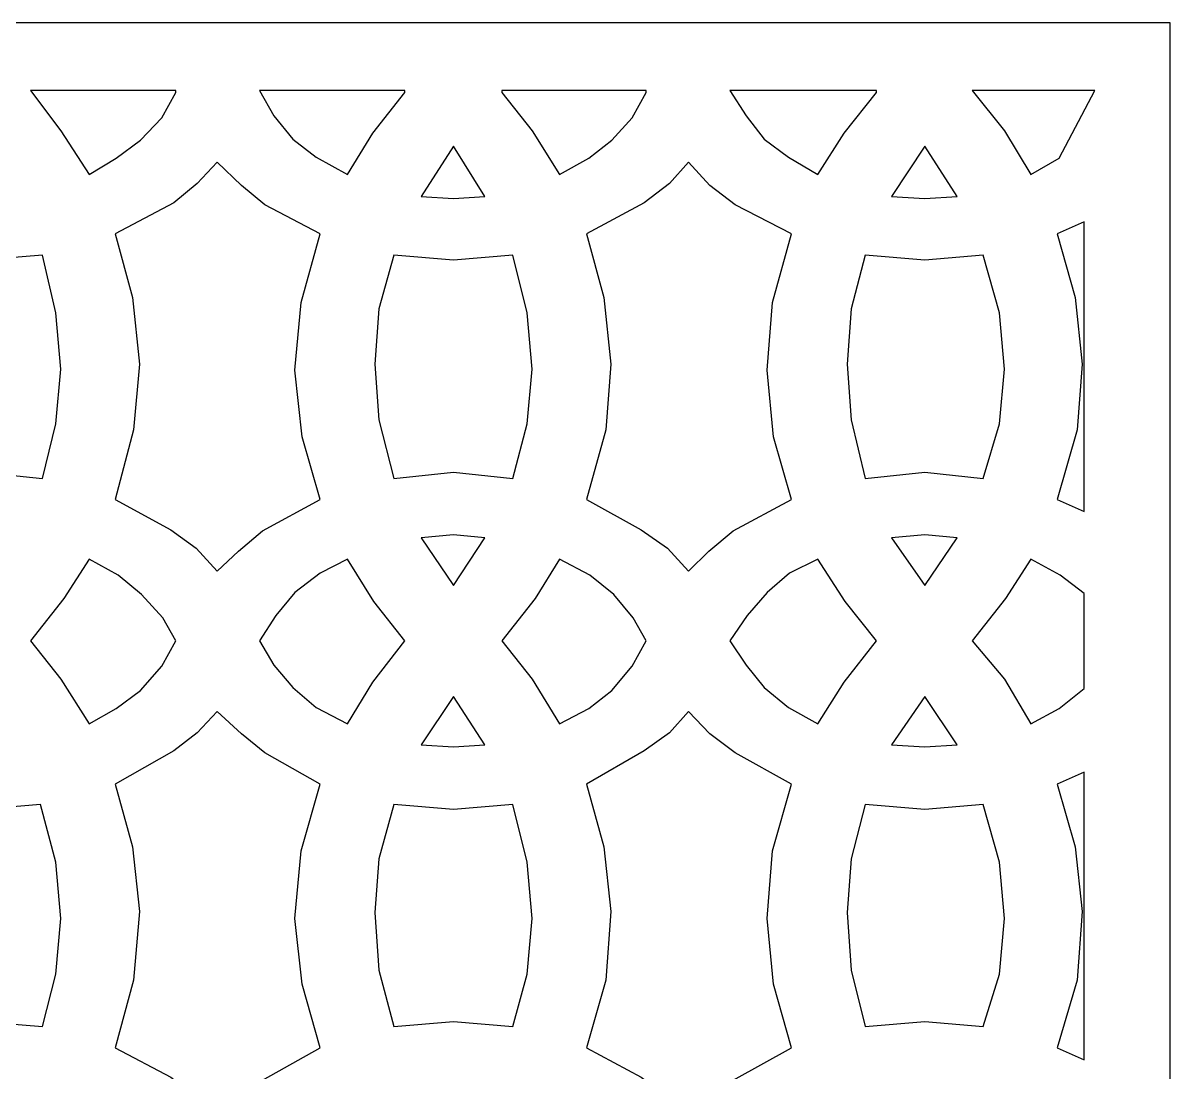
# Model space of a CAD drawing. Header units: centimetres. Extents: x -7.7 to 6.7, y -15 to 14.1.
# Drawn here: x -0.38 to 6.71, y 7.61 to 14.09 of the extents above; entities that cross this region are included whole.
import ezdxf

# ---------------------------------------------------------------- set-up
doc = ezdxf.new("R2010")
doc.units = ezdxf.units.CM
doc.header["$MEASUREMENT"] = 0
doc.layers.add('layer 1', color=7, linetype='Continuous')

msp = doc.modelspace()

# ---------------------------------------------------------------- linework, layer by layer
at = {"layer": 'layer 1', "color": 177}
for points, knots in [([(-7.71189, 14.09171), (-7.71189, 14.09171), (6.70831, 14.09171), (6.70831, 14.09171), (6.70831, 14.09171), (6.70831, 14.09171), (6.70831, -0.32225), (6.70831, -0.32225), (6.70831, -0.32225), (6.70831, -0.32225), (-7.71189, -0.32225), (-7.71189, -0.32225), (-7.71189, -0.32225), (-7.71189, -0.32225), (-7.71189, 14.09171), (-7.71189, 14.09171)], [0, 0, 0, 0, 0.2, 0.2, 0.2, 0.2, 0.4, 0.4, 0.4, 0.4, 0.6, 0.6, 0.6, 0.6, 1, 1, 1, 1]), ([(0.5621, 13.67364), (0.5621, 13.67364), (0.5621, 13.66116), (0.5621, 13.66116), (0.5621, 13.66116), (0.5621, 13.66116), (0.47474, 13.50517), (0.47474, 13.50517), (0.47474, 13.50517), (0.47474, 13.50517), (0.3437, 13.36789), (0.3437, 13.36789), (0.3437, 13.36789), (0.3437, 13.36789), (0.19395, 13.25558), (0.19395, 13.25558), (0.19395, 13.25558), (0.19395, 13.25558), (0.02547, 13.15574), (0.02547, 13.15574), (0.02547, 13.15574), (0.02547, 13.15574), (-0.14924, 13.42405), (-0.14924, 13.42405), (-0.14924, 13.42405), (-0.14924, 13.42405), (-0.33644, 13.67364), (-0.33644, 13.67364), (-0.33644, 13.67364), (-0.33644, 13.67364), (-0.33644, 13.67364), (-0.33644, 13.67364), (-0.33644, 13.67364), (-0.33644, 13.67364), (0.5621, 13.67364), (0.5621, 13.67364)], [0, 0, 0, 0, 0.1, 0.1, 0.1, 0.1, 0.2, 0.2, 0.2, 0.2, 0.3, 0.3, 0.3, 0.3, 0.4, 0.4, 0.4, 0.4, 0.5, 0.5, 0.5, 0.5, 0.6, 0.6, 0.6, 0.6, 0.7, 0.7, 0.7, 0.7, 0.8, 0.8, 0.8, 0.8, 1, 1, 1, 1]), ([(1.97853, 13.67364), (1.97853, 13.67364), (1.97853, 13.66116), (1.97853, 13.66116), (1.97853, 13.66116), (1.97853, 13.66116), (1.77886, 13.41157), (1.77886, 13.41157), (1.77886, 13.41157), (1.77886, 13.41157), (1.62286, 13.15574), (1.62286, 13.15574), (1.62286, 13.15574), (1.62286, 13.15574), (1.42943, 13.26182), (1.42943, 13.26182), (1.42943, 13.26182), (1.42943, 13.26182), (1.28592, 13.37413), (1.28592, 13.37413), (1.28592, 13.37413), (1.28592, 13.37413), (1.16736, 13.51765), (1.16736, 13.51765), (1.16736, 13.51765), (1.16736, 13.51765), (1.08, 13.67364), (1.08, 13.67364), (1.08, 13.67364), (1.08, 13.67364), (1.08, 13.67364), (1.08, 13.67364), (1.08, 13.67364), (1.08, 13.67364), (1.97853, 13.67364), (1.97853, 13.67364)], [0, 0, 0, 0, 0.1, 0.1, 0.1, 0.1, 0.2, 0.2, 0.2, 0.2, 0.3, 0.3, 0.3, 0.3, 0.4, 0.4, 0.4, 0.4, 0.5, 0.5, 0.5, 0.5, 0.6, 0.6, 0.6, 0.6, 0.7, 0.7, 0.7, 0.7, 0.8, 0.8, 0.8, 0.8, 1, 1, 1, 1]), ([(3.46985, 13.67364), (3.46985, 13.67364), (3.46985, 13.66116), (3.46985, 13.66116), (3.46985, 13.66116), (3.46985, 13.66116), (3.38249, 13.50517), (3.38249, 13.50517), (3.38249, 13.50517), (3.38249, 13.50517), (3.25769, 13.36789), (3.25769, 13.36789), (3.25769, 13.36789), (3.25769, 13.36789), (3.11418, 13.25558), (3.11418, 13.25558), (3.11418, 13.25558), (3.11418, 13.25558), (2.93322, 13.15574), (2.93322, 13.15574), (2.93322, 13.15574), (2.93322, 13.15574), (2.76475, 13.42405), (2.76475, 13.42405), (2.76475, 13.42405), (2.76475, 13.42405), (2.57756, 13.66116), (2.57756, 13.66116), (2.57756, 13.66116), (2.57756, 13.66116), (2.57756, 13.67364), (2.57756, 13.67364), (2.57756, 13.67364), (2.57756, 13.67364), (3.46985, 13.67364), (3.46985, 13.67364)], [0, 0, 0, 0, 0.1, 0.1, 0.1, 0.1, 0.2, 0.2, 0.2, 0.2, 0.3, 0.3, 0.3, 0.3, 0.4, 0.4, 0.4, 0.4, 0.5, 0.5, 0.5, 0.5, 0.6, 0.6, 0.6, 0.6, 0.7, 0.7, 0.7, 0.7, 0.8, 0.8, 0.8, 0.8, 1, 1, 1, 1]), ([(4.89252, 13.67364), (4.89252, 13.67364), (4.89252, 13.66116), (4.89252, 13.66116), (4.89252, 13.66116), (4.89252, 13.66116), (4.69285, 13.41157), (4.69285, 13.41157), (4.69285, 13.41157), (4.69285, 13.41157), (4.53062, 13.15574), (4.53062, 13.15574), (4.53062, 13.15574), (4.53062, 13.15574), (4.34966, 13.26182), (4.34966, 13.26182), (4.34966, 13.26182), (4.34966, 13.26182), (4.19991, 13.37413), (4.19991, 13.37413), (4.19991, 13.37413), (4.19991, 13.37413), (4.08759, 13.51765), (4.08759, 13.51765), (4.08759, 13.51765), (4.08759, 13.51765), (3.98775, 13.67364), (3.98775, 13.67364), (3.98775, 13.67364), (3.98775, 13.67364), (3.98775, 13.67364), (3.98775, 13.67364), (3.98775, 13.67364), (3.98775, 13.67364), (4.89252, 13.67364), (4.89252, 13.67364)], [0, 0, 0, 0, 0.1, 0.1, 0.1, 0.1, 0.2, 0.2, 0.2, 0.2, 0.3, 0.3, 0.3, 0.3, 0.4, 0.4, 0.4, 0.4, 0.5, 0.5, 0.5, 0.5, 0.6, 0.6, 0.6, 0.6, 0.7, 0.7, 0.7, 0.7, 0.8, 0.8, 0.8, 0.8, 1, 1, 1, 1]), ([(6.24426, 13.67362), (6.24426, 13.67362), (6.02193, 13.25558), (6.02193, 13.25558), (6.02193, 13.25558), (6.02193, 13.25558), (5.84722, 13.15574), (5.84722, 13.15574), (5.84722, 13.15574), (5.84722, 13.15574), (5.68498, 13.42405), (5.68498, 13.42405), (5.68498, 13.42405), (5.68498, 13.42405), (5.48531, 13.67364), (5.48531, 13.67364), (5.48531, 13.67364), (5.48531, 13.67364), (5.48531, 13.67364), (5.48531, 13.67364), (5.48531, 13.67364), (5.48531, 13.67364), (6.24426, 13.67362), (6.24426, 13.67362)], [0, 0, 0, 0, 0.1428571, 0.1428571, 0.1428571, 0.1428571, 0.2857143, 0.2857143, 0.2857143, 0.2857143, 0.4285714, 0.4285714, 0.4285714, 0.4285714, 0.5714286, 0.5714286, 0.5714286, 0.5714286, 0.7142857, 0.7142857, 0.7142857, 0.7142857, 1, 1, 1, 1]), ([(2.27804, 13.33045), (2.27804, 13.33045), (2.47148, 13.01846), (2.47148, 13.01846), (2.47148, 13.01846), (2.47148, 13.01846), (2.27804, 13.00598), (2.27804, 13.00598), (2.27804, 13.00598), (2.27804, 13.00598), (2.07837, 13.01846), (2.07837, 13.01846), (2.07837, 13.01846), (2.07837, 13.01846), (2.27804, 13.33045), (2.27804, 13.33045)], [0, 0, 0, 0, 0.2, 0.2, 0.2, 0.2, 0.4, 0.4, 0.4, 0.4, 0.6, 0.6, 0.6, 0.6, 1, 1, 1, 1]), ([(5.19204, 13.33045), (5.19204, 13.33045), (5.39171, 13.01846), (5.39171, 13.01846), (5.39171, 13.01846), (5.39171, 13.01846), (5.19204, 13.00598), (5.19204, 13.00598), (5.19204, 13.00598), (5.19204, 13.00598), (4.98612, 13.01846), (4.98612, 13.01846), (4.98612, 13.01846), (4.98612, 13.01846), (5.19204, 13.33045), (5.19204, 13.33045)], [0, 0, 0, 0, 0.2, 0.2, 0.2, 0.2, 0.4, 0.4, 0.4, 0.4, 0.6, 0.6, 0.6, 0.6, 1, 1, 1, 1]), ([(0.81793, 10.70349), (0.81793, 10.70349), (0.68689, 10.84701), (0.68689, 10.84701), (0.68689, 10.84701), (0.68689, 10.84701), (0.5309, 10.95935), (0.5309, 10.95935), (0.5309, 10.95935), (0.5309, 10.95935), (0.18771, 11.14652), (0.18771, 11.14652), (0.18771, 11.14652), (0.18771, 11.14652), (0.30003, 11.57707), (0.30003, 11.57707), (0.30003, 11.57707), (0.30003, 11.57707), (0.33746, 11.98265), (0.33746, 11.98265), (0.33746, 11.98265), (0.33746, 11.98265), (0.29379, 12.39448), (0.29379, 12.39448), (0.29379, 12.39448), (0.29379, 12.39448), (0.18771, 12.78759), (0.18771, 12.78759), (0.18771, 12.78759), (0.18771, 12.78759), (0.54962, 12.98102), (0.54962, 12.98102), (0.54962, 12.98102), (0.54962, 12.98102), (0.69313, 13.09958), (0.69313, 13.09958), (0.69313, 13.09958), (0.69313, 13.09958), (0.81793, 13.23062), (0.81793, 13.23062), (0.81793, 13.23062), (0.81793, 13.23062), (0.96768, 13.0871), (0.96768, 13.0871), (0.96768, 13.0871), (0.96768, 13.0871), (1.1112, 12.96854), (1.1112, 12.96854), (1.1112, 12.96854), (1.1112, 12.96854), (1.45439, 12.78759), (1.45439, 12.78759), (1.45439, 12.78759), (1.45439, 12.78759), (1.33583, 12.36328), (1.33583, 12.36328), (1.33583, 12.36328), (1.33583, 12.36328), (1.29839, 11.94522), (1.29839, 11.94522), (1.29839, 11.94522), (1.29839, 11.94522), (1.34207, 11.53339), (1.34207, 11.53339), (1.34207, 11.53339), (1.34207, 11.53339), (1.45439, 11.14652), (1.45439, 11.14652), (1.45439, 11.14652), (1.45439, 11.14652), (1.09872, 10.95309), (1.09872, 10.95309), (1.09872, 10.95309), (1.09872, 10.95309), (0.94897, 10.82829), (0.94897, 10.82829), (0.94897, 10.82829), (0.94897, 10.82829), (0.81793, 10.70349), (0.81793, 10.70349)], [0, 0, 0, 0, 0.047619, 0.047619, 0.047619, 0.047619, 0.0952381, 0.0952381, 0.0952381, 0.0952381, 0.1428571, 0.1428571, 0.1428571, 0.1428571, 0.1904762, 0.1904762, 0.1904762, 0.1904762, 0.2380952, 0.2380952, 0.2380952, 0.2380952, 0.2857143, 0.2857143, 0.2857143, 0.2857143, 0.3333333, 0.3333333, 0.3333333, 0.3333333, 0.3809524, 0.3809524, 0.3809524, 0.3809524, 0.4285714, 0.4285714, 0.4285714, 0.4285714, 0.4761905, 0.4761905, 0.4761905, 0.4761905, 0.5238095, 0.5238095, 0.5238095, 0.5238095, 0.5714286, 0.5714286, 0.5714286, 0.5714286, 0.6190476, 0.6190476, 0.6190476, 0.6190476, 0.6666667, 0.6666667, 0.6666667, 0.6666667, 0.7142857, 0.7142857, 0.7142857, 0.7142857, 0.7619048, 0.7619048, 0.7619048, 0.7619048, 0.8095238, 0.8095238, 0.8095238, 0.8095238, 0.8571429, 0.8571429, 0.8571429, 0.8571429, 0.9047619, 0.9047619, 0.9047619, 0.9047619, 1, 1, 1, 1]), ([(3.73192, 10.70349), (3.73192, 10.70349), (3.60088, 10.84701), (3.60088, 10.84701), (3.60088, 10.84701), (3.60088, 10.84701), (3.43865, 10.95935), (3.43865, 10.95935), (3.43865, 10.95935), (3.43865, 10.95935), (3.1017, 11.14652), (3.1017, 11.14652), (3.1017, 11.14652), (3.1017, 11.14652), (3.22026, 11.57707), (3.22026, 11.57707), (3.22026, 11.57707), (3.22026, 11.57707), (3.25146, 11.98265), (3.25146, 11.98265), (3.25146, 11.98265), (3.25146, 11.98265), (3.20778, 12.39448), (3.20778, 12.39448), (3.20778, 12.39448), (3.20778, 12.39448), (3.1017, 12.78759), (3.1017, 12.78759), (3.1017, 12.78759), (3.1017, 12.78759), (3.45737, 12.98102), (3.45737, 12.98102), (3.45737, 12.98102), (3.45737, 12.98102), (3.61336, 13.09958), (3.61336, 13.09958), (3.61336, 13.09958), (3.61336, 13.09958), (3.73192, 13.23062), (3.73192, 13.23062), (3.73192, 13.23062), (3.73192, 13.23062), (3.86296, 13.0871), (3.86296, 13.0871), (3.86296, 13.0871), (3.86296, 13.0871), (4.01895, 12.96854), (4.01895, 12.96854), (4.01895, 12.96854), (4.01895, 12.96854), (4.36838, 12.78759), (4.36838, 12.78759), (4.36838, 12.78759), (4.36838, 12.78759), (4.24982, 12.36328), (4.24982, 12.36328), (4.24982, 12.36328), (4.24982, 12.36328), (4.21863, 11.94522), (4.21863, 11.94522), (4.21863, 11.94522), (4.21863, 11.94522), (4.25606, 11.53339), (4.25606, 11.53339), (4.25606, 11.53339), (4.25606, 11.53339), (4.36838, 11.14652), (4.36838, 11.14652), (4.36838, 11.14652), (4.36838, 11.14652), (4.00647, 10.95309), (4.00647, 10.95309), (4.00647, 10.95309), (4.00647, 10.95309), (3.85672, 10.82829), (3.85672, 10.82829), (3.85672, 10.82829), (3.85672, 10.82829), (3.73192, 10.70349), (3.73192, 10.70349)], [0, 0, 0, 0, 0.047619, 0.047619, 0.047619, 0.047619, 0.0952381, 0.0952381, 0.0952381, 0.0952381, 0.1428571, 0.1428571, 0.1428571, 0.1428571, 0.1904762, 0.1904762, 0.1904762, 0.1904762, 0.2380952, 0.2380952, 0.2380952, 0.2380952, 0.2857143, 0.2857143, 0.2857143, 0.2857143, 0.3333333, 0.3333333, 0.3333333, 0.3333333, 0.3809524, 0.3809524, 0.3809524, 0.3809524, 0.4285714, 0.4285714, 0.4285714, 0.4285714, 0.4761905, 0.4761905, 0.4761905, 0.4761905, 0.5238095, 0.5238095, 0.5238095, 0.5238095, 0.5714286, 0.5714286, 0.5714286, 0.5714286, 0.6190476, 0.6190476, 0.6190476, 0.6190476, 0.6666667, 0.6666667, 0.6666667, 0.6666667, 0.7142857, 0.7142857, 0.7142857, 0.7142857, 0.7619048, 0.7619048, 0.7619048, 0.7619048, 0.8095238, 0.8095238, 0.8095238, 0.8095238, 0.8571429, 0.8571429, 0.8571429, 0.8571429, 0.9047619, 0.9047619, 0.9047619, 0.9047619, 1, 1, 1, 1]), ([(6.17793, 11.07164), (6.17793, 11.07164), (6.00945, 11.14652), (6.00945, 11.14652), (6.00945, 11.14652), (6.00945, 11.14652), (6.13425, 11.57707), (6.13425, 11.57707), (6.13425, 11.57707), (6.13425, 11.57707), (6.16545, 11.98265), (6.16545, 11.98265), (6.16545, 11.98265), (6.16545, 11.98265), (6.12177, 12.39448), (6.12177, 12.39448), (6.12177, 12.39448), (6.12177, 12.39448), (6.00945, 12.78759), (6.00945, 12.78759), (6.00945, 12.78759), (6.00945, 12.78759), (6.17793, 12.86247), (6.17793, 12.86247), (6.17793, 12.86247), (6.17793, 12.86247), (6.17793, 11.07164), (6.17793, 11.07164)], [0, 0, 0, 0, 0.125, 0.125, 0.125, 0.125, 0.25, 0.25, 0.25, 0.25, 0.375, 0.375, 0.375, 0.375, 0.5, 0.5, 0.5, 0.5, 0.625, 0.625, 0.625, 0.625, 0.75, 0.75, 0.75, 0.75, 1, 1, 1, 1]), ([(-0.64219, 11.31499), (-0.64219, 11.31499), (-0.99786, 11.27756), (-0.99786, 11.27756), (-0.99786, 11.27756), (-0.99786, 11.27756), (-1.09145, 11.63946), (-1.09145, 11.63946), (-1.09145, 11.63946), (-1.09145, 11.63946), (-1.11641, 11.98265), (-1.11641, 11.98265), (-1.11641, 11.98265), (-1.11641, 11.98265), (-1.09145, 12.32584), (-1.09145, 12.32584), (-1.09145, 12.32584), (-1.09145, 12.32584), (-0.99786, 12.65655), (-0.99786, 12.65655), (-0.99786, 12.65655), (-0.99786, 12.65655), (-0.64219, 12.62535), (-0.64219, 12.62535), (-0.64219, 12.62535), (-0.64219, 12.62535), (-0.26156, 12.65655), (-0.26156, 12.65655), (-0.26156, 12.65655), (-0.26156, 12.65655), (-0.18044, 12.30088), (-0.18044, 12.30088), (-0.18044, 12.30088), (-0.18044, 12.30088), (-0.14924, 11.95146), (-0.14924, 11.95146), (-0.14924, 11.95146), (-0.14924, 11.95146), (-0.18044, 11.61451), (-0.18044, 11.61451), (-0.18044, 11.61451), (-0.18044, 11.61451), (-0.26156, 11.27756), (-0.26156, 11.27756), (-0.26156, 11.27756), (-0.26156, 11.27756), (-0.64219, 11.31499), (-0.64219, 11.31499)], [0, 0, 0, 0, 0.0769231, 0.0769231, 0.0769231, 0.0769231, 0.1538462, 0.1538462, 0.1538462, 0.1538462, 0.2307692, 0.2307692, 0.2307692, 0.2307692, 0.3076923, 0.3076923, 0.3076923, 0.3076923, 0.3846154, 0.3846154, 0.3846154, 0.3846154, 0.4615385, 0.4615385, 0.4615385, 0.4615385, 0.5384615, 0.5384615, 0.5384615, 0.5384615, 0.6153846, 0.6153846, 0.6153846, 0.6153846, 0.6923077, 0.6923077, 0.6923077, 0.6923077, 0.7692308, 0.7692308, 0.7692308, 0.7692308, 0.8461538, 0.8461538, 0.8461538, 0.8461538, 1, 1, 1, 1]), ([(2.27804, 11.31499), (2.27804, 11.31499), (1.9099, 11.27756), (1.9099, 11.27756), (1.9099, 11.27756), (1.9099, 11.27756), (1.8163, 11.63946), (1.8163, 11.63946), (1.8163, 11.63946), (1.8163, 11.63946), (1.79134, 11.98265), (1.79134, 11.98265), (1.79134, 11.98265), (1.79134, 11.98265), (1.8163, 12.32584), (1.8163, 12.32584), (1.8163, 12.32584), (1.8163, 12.32584), (1.9099, 12.65655), (1.9099, 12.65655), (1.9099, 12.65655), (1.9099, 12.65655), (2.27804, 12.62535), (2.27804, 12.62535), (2.27804, 12.62535), (2.27804, 12.62535), (2.64619, 12.65655), (2.64619, 12.65655), (2.64619, 12.65655), (2.64619, 12.65655), (2.73355, 12.30088), (2.73355, 12.30088), (2.73355, 12.30088), (2.73355, 12.30088), (2.76475, 11.95146), (2.76475, 11.95146), (2.76475, 11.95146), (2.76475, 11.95146), (2.73355, 11.61451), (2.73355, 11.61451), (2.73355, 11.61451), (2.73355, 11.61451), (2.64619, 11.27756), (2.64619, 11.27756), (2.64619, 11.27756), (2.64619, 11.27756), (2.27804, 11.31499), (2.27804, 11.31499)], [0, 0, 0, 0, 0.0769231, 0.0769231, 0.0769231, 0.0769231, 0.1538462, 0.1538462, 0.1538462, 0.1538462, 0.2307692, 0.2307692, 0.2307692, 0.2307692, 0.3076923, 0.3076923, 0.3076923, 0.3076923, 0.3846154, 0.3846154, 0.3846154, 0.3846154, 0.4615385, 0.4615385, 0.4615385, 0.4615385, 0.5384615, 0.5384615, 0.5384615, 0.5384615, 0.6153846, 0.6153846, 0.6153846, 0.6153846, 0.6923077, 0.6923077, 0.6923077, 0.6923077, 0.7692308, 0.7692308, 0.7692308, 0.7692308, 0.8461538, 0.8461538, 0.8461538, 0.8461538, 1, 1, 1, 1]), ([(5.19204, 11.31499), (5.19204, 11.31499), (4.82389, 11.27756), (4.82389, 11.27756), (4.82389, 11.27756), (4.82389, 11.27756), (4.73653, 11.63946), (4.73653, 11.63946), (4.73653, 11.63946), (4.73653, 11.63946), (4.71157, 11.98265), (4.71157, 11.98265), (4.71157, 11.98265), (4.71157, 11.98265), (4.73653, 12.32584), (4.73653, 12.32584), (4.73653, 12.32584), (4.73653, 12.32584), (4.82389, 12.65655), (4.82389, 12.65655), (4.82389, 12.65655), (4.82389, 12.65655), (5.19204, 12.62535), (5.19204, 12.62535), (5.19204, 12.62535), (5.19204, 12.62535), (5.55394, 12.65655), (5.55394, 12.65655), (5.55394, 12.65655), (5.55394, 12.65655), (5.65378, 12.30088), (5.65378, 12.30088), (5.65378, 12.30088), (5.65378, 12.30088), (5.68498, 11.95146), (5.68498, 11.95146), (5.68498, 11.95146), (5.68498, 11.95146), (5.65378, 11.61451), (5.65378, 11.61451), (5.65378, 11.61451), (5.65378, 11.61451), (5.55394, 11.27756), (5.55394, 11.27756), (5.55394, 11.27756), (5.55394, 11.27756), (5.19204, 11.31499), (5.19204, 11.31499)], [0, 0, 0, 0, 0.0769231, 0.0769231, 0.0769231, 0.0769231, 0.1538462, 0.1538462, 0.1538462, 0.1538462, 0.2307692, 0.2307692, 0.2307692, 0.2307692, 0.3076923, 0.3076923, 0.3076923, 0.3076923, 0.3846154, 0.3846154, 0.3846154, 0.3846154, 0.4615385, 0.4615385, 0.4615385, 0.4615385, 0.5384615, 0.5384615, 0.5384615, 0.5384615, 0.6153846, 0.6153846, 0.6153846, 0.6153846, 0.6923077, 0.6923077, 0.6923077, 0.6923077, 0.7692308, 0.7692308, 0.7692308, 0.7692308, 0.8461538, 0.8461538, 0.8461538, 0.8461538, 1, 1, 1, 1]), ([(2.27804, 10.61614), (2.27804, 10.61614), (2.07837, 10.90941), (2.07837, 10.90941), (2.07837, 10.90941), (2.07837, 10.90941), (2.27804, 10.92813), (2.27804, 10.92813), (2.27804, 10.92813), (2.27804, 10.92813), (2.47148, 10.90941), (2.47148, 10.90941), (2.47148, 10.90941), (2.47148, 10.90941), (2.27804, 10.61614), (2.27804, 10.61614)], [0, 0, 0, 0, 0.2, 0.2, 0.2, 0.2, 0.4, 0.4, 0.4, 0.4, 0.6, 0.6, 0.6, 0.6, 1, 1, 1, 1]), ([(5.19204, 10.61614), (5.19204, 10.61614), (4.98612, 10.90941), (4.98612, 10.90941), (4.98612, 10.90941), (4.98612, 10.90941), (5.19204, 10.92813), (5.19204, 10.92813), (5.19204, 10.92813), (5.19204, 10.92813), (5.39171, 10.90941), (5.39171, 10.90941), (5.39171, 10.90941), (5.39171, 10.90941), (5.19204, 10.61614), (5.19204, 10.61614)], [0, 0, 0, 0, 0.2, 0.2, 0.2, 0.2, 0.4, 0.4, 0.4, 0.4, 0.6, 0.6, 0.6, 0.6, 1, 1, 1, 1]), ([(-0.33644, 10.27295), (-0.33644, 10.27295), (-0.13052, 10.53502), (-0.13052, 10.53502), (-0.13052, 10.53502), (-0.13052, 10.53502), (0.02547, 10.77837), (0.02547, 10.77837), (0.02547, 10.77837), (0.02547, 10.77837), (0.20643, 10.67853), (0.20643, 10.67853), (0.20643, 10.67853), (0.20643, 10.67853), (0.34994, 10.55998), (0.34994, 10.55998), (0.34994, 10.55998), (0.34994, 10.55998), (0.48098, 10.41646), (0.48098, 10.41646), (0.48098, 10.41646), (0.48098, 10.41646), (0.5621, 10.27295), (0.5621, 10.27295), (0.5621, 10.27295), (0.5621, 10.27295), (0.47474, 10.11695), (0.47474, 10.11695), (0.47474, 10.11695), (0.47474, 10.11695), (0.3437, 9.9672), (0.3437, 9.9672), (0.3437, 9.9672), (0.3437, 9.9672), (0.19395, 9.85488), (0.19395, 9.85488), (0.19395, 9.85488), (0.19395, 9.85488), (0.02547, 9.76128), (0.02547, 9.76128), (0.02547, 9.76128), (0.02547, 9.76128), (-0.14924, 10.03583), (-0.14924, 10.03583), (-0.14924, 10.03583), (-0.14924, 10.03583), (-0.33644, 10.27295), (-0.33644, 10.27295)], [0, 0, 0, 0, 0.0769231, 0.0769231, 0.0769231, 0.0769231, 0.1538462, 0.1538462, 0.1538462, 0.1538462, 0.2307692, 0.2307692, 0.2307692, 0.2307692, 0.3076923, 0.3076923, 0.3076923, 0.3076923, 0.3846154, 0.3846154, 0.3846154, 0.3846154, 0.4615385, 0.4615385, 0.4615385, 0.4615385, 0.5384615, 0.5384615, 0.5384615, 0.5384615, 0.6153846, 0.6153846, 0.6153846, 0.6153846, 0.6923077, 0.6923077, 0.6923077, 0.6923077, 0.7692308, 0.7692308, 0.7692308, 0.7692308, 0.8461538, 0.8461538, 0.8461538, 0.8461538, 1, 1, 1, 1]), ([(1.97853, 10.27295), (1.97853, 10.27295), (1.77886, 10.01711), (1.77886, 10.01711), (1.77886, 10.01711), (1.77886, 10.01711), (1.62286, 9.76128), (1.62286, 9.76128), (1.62286, 9.76128), (1.62286, 9.76128), (1.42943, 9.86112), (1.42943, 9.86112), (1.42943, 9.86112), (1.42943, 9.86112), (1.28592, 9.98592), (1.28592, 9.98592), (1.28592, 9.98592), (1.28592, 9.98592), (1.16736, 10.12319), (1.16736, 10.12319), (1.16736, 10.12319), (1.16736, 10.12319), (1.08, 10.27295), (1.08, 10.27295), (1.08, 10.27295), (1.08, 10.27295), (1.17984, 10.42894), (1.17984, 10.42894), (1.17984, 10.42894), (1.17984, 10.42894), (1.29839, 10.57246), (1.29839, 10.57246), (1.29839, 10.57246), (1.29839, 10.57246), (1.45439, 10.69101), (1.45439, 10.69101), (1.45439, 10.69101), (1.45439, 10.69101), (1.62286, 10.77837), (1.62286, 10.77837), (1.62286, 10.77837), (1.62286, 10.77837), (1.7851, 10.5163), (1.7851, 10.5163), (1.7851, 10.5163), (1.7851, 10.5163), (1.97853, 10.27295), (1.97853, 10.27295)], [0, 0, 0, 0, 0.0769231, 0.0769231, 0.0769231, 0.0769231, 0.1538462, 0.1538462, 0.1538462, 0.1538462, 0.2307692, 0.2307692, 0.2307692, 0.2307692, 0.3076923, 0.3076923, 0.3076923, 0.3076923, 0.3846154, 0.3846154, 0.3846154, 0.3846154, 0.4615385, 0.4615385, 0.4615385, 0.4615385, 0.5384615, 0.5384615, 0.5384615, 0.5384615, 0.6153846, 0.6153846, 0.6153846, 0.6153846, 0.6923077, 0.6923077, 0.6923077, 0.6923077, 0.7692308, 0.7692308, 0.7692308, 0.7692308, 0.8461538, 0.8461538, 0.8461538, 0.8461538, 1, 1, 1, 1]), ([(2.57756, 10.27295), (2.57756, 10.27295), (2.78347, 10.53502), (2.78347, 10.53502), (2.78347, 10.53502), (2.78347, 10.53502), (2.93322, 10.77837), (2.93322, 10.77837), (2.93322, 10.77837), (2.93322, 10.77837), (3.12042, 10.67853), (3.12042, 10.67853), (3.12042, 10.67853), (3.12042, 10.67853), (3.27017, 10.55998), (3.27017, 10.55998), (3.27017, 10.55998), (3.27017, 10.55998), (3.38873, 10.41646), (3.38873, 10.41646), (3.38873, 10.41646), (3.38873, 10.41646), (3.46985, 10.27295), (3.46985, 10.27295), (3.46985, 10.27295), (3.46985, 10.27295), (3.38249, 10.11695), (3.38249, 10.11695), (3.38249, 10.11695), (3.38249, 10.11695), (3.25769, 9.9672), (3.25769, 9.9672), (3.25769, 9.9672), (3.25769, 9.9672), (3.11418, 9.85488), (3.11418, 9.85488), (3.11418, 9.85488), (3.11418, 9.85488), (2.93322, 9.76128), (2.93322, 9.76128), (2.93322, 9.76128), (2.93322, 9.76128), (2.76475, 10.03583), (2.76475, 10.03583), (2.76475, 10.03583), (2.76475, 10.03583), (2.57756, 10.27295), (2.57756, 10.27295)], [0, 0, 0, 0, 0.0769231, 0.0769231, 0.0769231, 0.0769231, 0.1538462, 0.1538462, 0.1538462, 0.1538462, 0.2307692, 0.2307692, 0.2307692, 0.2307692, 0.3076923, 0.3076923, 0.3076923, 0.3076923, 0.3846154, 0.3846154, 0.3846154, 0.3846154, 0.4615385, 0.4615385, 0.4615385, 0.4615385, 0.5384615, 0.5384615, 0.5384615, 0.5384615, 0.6153846, 0.6153846, 0.6153846, 0.6153846, 0.6923077, 0.6923077, 0.6923077, 0.6923077, 0.7692308, 0.7692308, 0.7692308, 0.7692308, 0.8461538, 0.8461538, 0.8461538, 0.8461538, 1, 1, 1, 1]), ([(4.89252, 10.27295), (4.89252, 10.27295), (4.69285, 10.01711), (4.69285, 10.01711), (4.69285, 10.01711), (4.69285, 10.01711), (4.53062, 9.76128), (4.53062, 9.76128), (4.53062, 9.76128), (4.53062, 9.76128), (4.34966, 9.86112), (4.34966, 9.86112), (4.34966, 9.86112), (4.34966, 9.86112), (4.19991, 9.98592), (4.19991, 9.98592), (4.19991, 9.98592), (4.19991, 9.98592), (4.08759, 10.12319), (4.08759, 10.12319), (4.08759, 10.12319), (4.08759, 10.12319), (3.98775, 10.27295), (3.98775, 10.27295), (3.98775, 10.27295), (3.98775, 10.27295), (4.09383, 10.42894), (4.09383, 10.42894), (4.09383, 10.42894), (4.09383, 10.42894), (4.21863, 10.57246), (4.21863, 10.57246), (4.21863, 10.57246), (4.21863, 10.57246), (4.3559, 10.69101), (4.3559, 10.69101), (4.3559, 10.69101), (4.3559, 10.69101), (4.53062, 10.77837), (4.53062, 10.77837), (4.53062, 10.77837), (4.53062, 10.77837), (4.69909, 10.5163), (4.69909, 10.5163), (4.69909, 10.5163), (4.69909, 10.5163), (4.89252, 10.27295), (4.89252, 10.27295)], [0, 0, 0, 0, 0.0769231, 0.0769231, 0.0769231, 0.0769231, 0.1538462, 0.1538462, 0.1538462, 0.1538462, 0.2307692, 0.2307692, 0.2307692, 0.2307692, 0.3076923, 0.3076923, 0.3076923, 0.3076923, 0.3846154, 0.3846154, 0.3846154, 0.3846154, 0.4615385, 0.4615385, 0.4615385, 0.4615385, 0.5384615, 0.5384615, 0.5384615, 0.5384615, 0.6153846, 0.6153846, 0.6153846, 0.6153846, 0.6923077, 0.6923077, 0.6923077, 0.6923077, 0.7692308, 0.7692308, 0.7692308, 0.7692308, 0.8461538, 0.8461538, 0.8461538, 0.8461538, 1, 1, 1, 1]), ([(6.17793, 9.97968), (6.17793, 9.97968), (6.02193, 9.85488), (6.02193, 9.85488), (6.02193, 9.85488), (6.02193, 9.85488), (5.84722, 9.76128), (5.84722, 9.76128), (5.84722, 9.76128), (5.84722, 9.76128), (5.68498, 10.03583), (5.68498, 10.03583), (5.68498, 10.03583), (5.68498, 10.03583), (5.48531, 10.27295), (5.48531, 10.27295), (5.48531, 10.27295), (5.48531, 10.27295), (5.69122, 10.53502), (5.69122, 10.53502), (5.69122, 10.53502), (5.69122, 10.53502), (5.84722, 10.77837), (5.84722, 10.77837), (5.84722, 10.77837), (5.84722, 10.77837), (6.02817, 10.67853), (6.02817, 10.67853), (6.02817, 10.67853), (6.02817, 10.67853), (6.17793, 10.56622), (6.17793, 10.56622), (6.17793, 10.56622), (6.17793, 10.56622), (6.17793, 9.97968), (6.17793, 9.97968)], [0, 0, 0, 0, 0.1, 0.1, 0.1, 0.1, 0.2, 0.2, 0.2, 0.2, 0.3, 0.3, 0.3, 0.3, 0.4, 0.4, 0.4, 0.4, 0.5, 0.5, 0.5, 0.5, 0.6, 0.6, 0.6, 0.6, 0.7, 0.7, 0.7, 0.7, 0.8, 0.8, 0.8, 0.8, 1, 1, 1, 1]), ([(2.27804, 9.92976), (2.27804, 9.92976), (2.47148, 9.63025), (2.47148, 9.63025), (2.47148, 9.63025), (2.47148, 9.63025), (2.27804, 9.61777), (2.27804, 9.61777), (2.27804, 9.61777), (2.27804, 9.61777), (2.07837, 9.63025), (2.07837, 9.63025), (2.07837, 9.63025), (2.07837, 9.63025), (2.27804, 9.92976), (2.27804, 9.92976)], [0, 0, 0, 0, 0.2, 0.2, 0.2, 0.2, 0.4, 0.4, 0.4, 0.4, 0.6, 0.6, 0.6, 0.6, 1, 1, 1, 1]), ([(5.19204, 9.92976), (5.19204, 9.92976), (5.39171, 9.63025), (5.39171, 9.63025), (5.39171, 9.63025), (5.39171, 9.63025), (5.19204, 9.61777), (5.19204, 9.61777), (5.19204, 9.61777), (5.19204, 9.61777), (4.98612, 9.63025), (4.98612, 9.63025), (4.98612, 9.63025), (4.98612, 9.63025), (5.19204, 9.92976), (5.19204, 9.92976)], [0, 0, 0, 0, 0.2, 0.2, 0.2, 0.2, 0.4, 0.4, 0.4, 0.4, 0.6, 0.6, 0.6, 0.6, 1, 1, 1, 1]), ([(0.81793, 7.3028), (0.81793, 7.3028), (0.68689, 7.45255), (0.68689, 7.45255), (0.68689, 7.45255), (0.68689, 7.45255), (0.5309, 7.57735), (0.5309, 7.57735), (0.5309, 7.57735), (0.5309, 7.57735), (0.18771, 7.7583), (0.18771, 7.7583), (0.18771, 7.7583), (0.18771, 7.7583), (0.30003, 8.17637), (0.30003, 8.17637), (0.30003, 8.17637), (0.30003, 8.17637), (0.33746, 8.60068), (0.33746, 8.60068), (0.33746, 8.60068), (0.33746, 8.60068), (0.29379, 9.00003), (0.29379, 9.00003), (0.29379, 9.00003), (0.29379, 9.00003), (0.18771, 9.38689), (0.18771, 9.38689), (0.18771, 9.38689), (0.18771, 9.38689), (0.54962, 9.59281), (0.54962, 9.59281), (0.54962, 9.59281), (0.54962, 9.59281), (0.69313, 9.70512), (0.69313, 9.70512), (0.69313, 9.70512), (0.69313, 9.70512), (0.81793, 9.83616), (0.81793, 9.83616), (0.81793, 9.83616), (0.81793, 9.83616), (0.96768, 9.69888), (0.96768, 9.69888), (0.96768, 9.69888), (0.96768, 9.69888), (1.1112, 9.58033), (1.1112, 9.58033), (1.1112, 9.58033), (1.1112, 9.58033), (1.45439, 9.38689), (1.45439, 9.38689), (1.45439, 9.38689), (1.45439, 9.38689), (1.33583, 8.97507), (1.33583, 8.97507), (1.33583, 8.97507), (1.33583, 8.97507), (1.29839, 8.557), (1.29839, 8.557), (1.29839, 8.557), (1.29839, 8.557), (1.34207, 8.15141), (1.34207, 8.15141), (1.34207, 8.15141), (1.34207, 8.15141), (1.45439, 7.7583), (1.45439, 7.7583), (1.45439, 7.7583), (1.45439, 7.7583), (1.09872, 7.55863), (1.09872, 7.55863), (1.09872, 7.55863), (1.09872, 7.55863), (0.94897, 7.44631), (0.94897, 7.44631), (0.94897, 7.44631), (0.94897, 7.44631), (0.81793, 7.3028), (0.81793, 7.3028)], [0, 0, 0, 0, 0.047619, 0.047619, 0.047619, 0.047619, 0.0952381, 0.0952381, 0.0952381, 0.0952381, 0.1428571, 0.1428571, 0.1428571, 0.1428571, 0.1904762, 0.1904762, 0.1904762, 0.1904762, 0.2380952, 0.2380952, 0.2380952, 0.2380952, 0.2857143, 0.2857143, 0.2857143, 0.2857143, 0.3333333, 0.3333333, 0.3333333, 0.3333333, 0.3809524, 0.3809524, 0.3809524, 0.3809524, 0.4285714, 0.4285714, 0.4285714, 0.4285714, 0.4761905, 0.4761905, 0.4761905, 0.4761905, 0.5238095, 0.5238095, 0.5238095, 0.5238095, 0.5714286, 0.5714286, 0.5714286, 0.5714286, 0.6190476, 0.6190476, 0.6190476, 0.6190476, 0.6666667, 0.6666667, 0.6666667, 0.6666667, 0.7142857, 0.7142857, 0.7142857, 0.7142857, 0.7619048, 0.7619048, 0.7619048, 0.7619048, 0.8095238, 0.8095238, 0.8095238, 0.8095238, 0.8571429, 0.8571429, 0.8571429, 0.8571429, 0.9047619, 0.9047619, 0.9047619, 0.9047619, 1, 1, 1, 1]), ([(3.73192, 7.3028), (3.73192, 7.3028), (3.60088, 7.45255), (3.60088, 7.45255), (3.60088, 7.45255), (3.60088, 7.45255), (3.43865, 7.57735), (3.43865, 7.57735), (3.43865, 7.57735), (3.43865, 7.57735), (3.1017, 7.7583), (3.1017, 7.7583), (3.1017, 7.7583), (3.1017, 7.7583), (3.22026, 8.17637), (3.22026, 8.17637), (3.22026, 8.17637), (3.22026, 8.17637), (3.25146, 8.60068), (3.25146, 8.60068), (3.25146, 8.60068), (3.25146, 8.60068), (3.20778, 9.00003), (3.20778, 9.00003), (3.20778, 9.00003), (3.20778, 9.00003), (3.1017, 9.38689), (3.1017, 9.38689), (3.1017, 9.38689), (3.1017, 9.38689), (3.45737, 9.59281), (3.45737, 9.59281), (3.45737, 9.59281), (3.45737, 9.59281), (3.61336, 9.70512), (3.61336, 9.70512), (3.61336, 9.70512), (3.61336, 9.70512), (3.73192, 9.83616), (3.73192, 9.83616), (3.73192, 9.83616), (3.73192, 9.83616), (3.86296, 9.69888), (3.86296, 9.69888), (3.86296, 9.69888), (3.86296, 9.69888), (4.01895, 9.58033), (4.01895, 9.58033), (4.01895, 9.58033), (4.01895, 9.58033), (4.36838, 9.38689), (4.36838, 9.38689), (4.36838, 9.38689), (4.36838, 9.38689), (4.24982, 8.97507), (4.24982, 8.97507), (4.24982, 8.97507), (4.24982, 8.97507), (4.21863, 8.557), (4.21863, 8.557), (4.21863, 8.557), (4.21863, 8.557), (4.25606, 8.15141), (4.25606, 8.15141), (4.25606, 8.15141), (4.25606, 8.15141), (4.36838, 7.7583), (4.36838, 7.7583), (4.36838, 7.7583), (4.36838, 7.7583), (4.00647, 7.55863), (4.00647, 7.55863), (4.00647, 7.55863), (4.00647, 7.55863), (3.85672, 7.44631), (3.85672, 7.44631), (3.85672, 7.44631), (3.85672, 7.44631), (3.73192, 7.3028), (3.73192, 7.3028)], [0, 0, 0, 0, 0.047619, 0.047619, 0.047619, 0.047619, 0.0952381, 0.0952381, 0.0952381, 0.0952381, 0.1428571, 0.1428571, 0.1428571, 0.1428571, 0.1904762, 0.1904762, 0.1904762, 0.1904762, 0.2380952, 0.2380952, 0.2380952, 0.2380952, 0.2857143, 0.2857143, 0.2857143, 0.2857143, 0.3333333, 0.3333333, 0.3333333, 0.3333333, 0.3809524, 0.3809524, 0.3809524, 0.3809524, 0.4285714, 0.4285714, 0.4285714, 0.4285714, 0.4761905, 0.4761905, 0.4761905, 0.4761905, 0.5238095, 0.5238095, 0.5238095, 0.5238095, 0.5714286, 0.5714286, 0.5714286, 0.5714286, 0.6190476, 0.6190476, 0.6190476, 0.6190476, 0.6666667, 0.6666667, 0.6666667, 0.6666667, 0.7142857, 0.7142857, 0.7142857, 0.7142857, 0.7619048, 0.7619048, 0.7619048, 0.7619048, 0.8095238, 0.8095238, 0.8095238, 0.8095238, 0.8571429, 0.8571429, 0.8571429, 0.8571429, 0.9047619, 0.9047619, 0.9047619, 0.9047619, 1, 1, 1, 1]), ([(6.17793, 7.68343), (6.17793, 7.68343), (6.00945, 7.7583), (6.00945, 7.7583), (6.00945, 7.7583), (6.00945, 7.7583), (6.13425, 8.17637), (6.13425, 8.17637), (6.13425, 8.17637), (6.13425, 8.17637), (6.16545, 8.60068), (6.16545, 8.60068), (6.16545, 8.60068), (6.16545, 8.60068), (6.12177, 9.00003), (6.12177, 9.00003), (6.12177, 9.00003), (6.12177, 9.00003), (6.00945, 9.38689), (6.00945, 9.38689), (6.00945, 9.38689), (6.00945, 9.38689), (6.17793, 9.46177), (6.17793, 9.46177), (6.17793, 9.46177), (6.17793, 9.46177), (6.17793, 7.68343), (6.17793, 7.68343)], [0, 0, 0, 0, 0.125, 0.125, 0.125, 0.125, 0.25, 0.25, 0.25, 0.25, 0.375, 0.375, 0.375, 0.375, 0.5, 0.5, 0.5, 0.5, 0.625, 0.625, 0.625, 0.625, 0.75, 0.75, 0.75, 0.75, 1, 1, 1, 1]), ([(-0.64219, 7.92054), (-0.64219, 7.92054), (-0.99786, 7.88934), (-0.99786, 7.88934), (-0.99786, 7.88934), (-0.99786, 7.88934), (-1.09145, 8.23877), (-1.09145, 8.23877), (-1.09145, 8.23877), (-1.09145, 8.23877), (-1.11641, 8.59444), (-1.11641, 8.59444), (-1.11641, 8.59444), (-1.11641, 8.59444), (-1.09145, 8.92515), (-1.09145, 8.92515), (-1.09145, 8.92515), (-1.09145, 8.92515), (-0.99786, 9.2621), (-0.99786, 9.2621), (-0.99786, 9.2621), (-0.99786, 9.2621), (-0.64219, 9.2309), (-0.64219, 9.2309), (-0.64219, 9.2309), (-0.64219, 9.2309), (-0.27404, 9.2621), (-0.27404, 9.2621), (-0.27404, 9.2621), (-0.27404, 9.2621), (-0.18044, 8.90643), (-0.18044, 8.90643), (-0.18044, 8.90643), (-0.18044, 8.90643), (-0.14924, 8.557), (-0.14924, 8.557), (-0.14924, 8.557), (-0.14924, 8.557), (-0.18044, 8.21381), (-0.18044, 8.21381), (-0.18044, 8.21381), (-0.18044, 8.21381), (-0.26156, 7.88934), (-0.26156, 7.88934), (-0.26156, 7.88934), (-0.26156, 7.88934), (-0.64219, 7.92054), (-0.64219, 7.92054)], [0, 0, 0, 0, 0.0769231, 0.0769231, 0.0769231, 0.0769231, 0.1538462, 0.1538462, 0.1538462, 0.1538462, 0.2307692, 0.2307692, 0.2307692, 0.2307692, 0.3076923, 0.3076923, 0.3076923, 0.3076923, 0.3846154, 0.3846154, 0.3846154, 0.3846154, 0.4615385, 0.4615385, 0.4615385, 0.4615385, 0.5384615, 0.5384615, 0.5384615, 0.5384615, 0.6153846, 0.6153846, 0.6153846, 0.6153846, 0.6923077, 0.6923077, 0.6923077, 0.6923077, 0.7692308, 0.7692308, 0.7692308, 0.7692308, 0.8461538, 0.8461538, 0.8461538, 0.8461538, 1, 1, 1, 1]), ([(2.27804, 7.92054), (2.27804, 7.92054), (1.9099, 7.88934), (1.9099, 7.88934), (1.9099, 7.88934), (1.9099, 7.88934), (1.8163, 8.23877), (1.8163, 8.23877), (1.8163, 8.23877), (1.8163, 8.23877), (1.79134, 8.59444), (1.79134, 8.59444), (1.79134, 8.59444), (1.79134, 8.59444), (1.8163, 8.92515), (1.8163, 8.92515), (1.8163, 8.92515), (1.8163, 8.92515), (1.9099, 9.2621), (1.9099, 9.2621), (1.9099, 9.2621), (1.9099, 9.2621), (2.27804, 9.2309), (2.27804, 9.2309), (2.27804, 9.2309), (2.27804, 9.2309), (2.64619, 9.2621), (2.64619, 9.2621), (2.64619, 9.2621), (2.64619, 9.2621), (2.73355, 8.90643), (2.73355, 8.90643), (2.73355, 8.90643), (2.73355, 8.90643), (2.76475, 8.557), (2.76475, 8.557), (2.76475, 8.557), (2.76475, 8.557), (2.73355, 8.21381), (2.73355, 8.21381), (2.73355, 8.21381), (2.73355, 8.21381), (2.64619, 7.88934), (2.64619, 7.88934), (2.64619, 7.88934), (2.64619, 7.88934), (2.27804, 7.92054), (2.27804, 7.92054)], [0, 0, 0, 0, 0.0769231, 0.0769231, 0.0769231, 0.0769231, 0.1538462, 0.1538462, 0.1538462, 0.1538462, 0.2307692, 0.2307692, 0.2307692, 0.2307692, 0.3076923, 0.3076923, 0.3076923, 0.3076923, 0.3846154, 0.3846154, 0.3846154, 0.3846154, 0.4615385, 0.4615385, 0.4615385, 0.4615385, 0.5384615, 0.5384615, 0.5384615, 0.5384615, 0.6153846, 0.6153846, 0.6153846, 0.6153846, 0.6923077, 0.6923077, 0.6923077, 0.6923077, 0.7692308, 0.7692308, 0.7692308, 0.7692308, 0.8461538, 0.8461538, 0.8461538, 0.8461538, 1, 1, 1, 1]), ([(5.19204, 7.92054), (5.19204, 7.92054), (4.82389, 7.88934), (4.82389, 7.88934), (4.82389, 7.88934), (4.82389, 7.88934), (4.73653, 8.23877), (4.73653, 8.23877), (4.73653, 8.23877), (4.73653, 8.23877), (4.71157, 8.59444), (4.71157, 8.59444), (4.71157, 8.59444), (4.71157, 8.59444), (4.73653, 8.92515), (4.73653, 8.92515), (4.73653, 8.92515), (4.73653, 8.92515), (4.82389, 9.2621), (4.82389, 9.2621), (4.82389, 9.2621), (4.82389, 9.2621), (5.19204, 9.2309), (5.19204, 9.2309), (5.19204, 9.2309), (5.19204, 9.2309), (5.55394, 9.2621), (5.55394, 9.2621), (5.55394, 9.2621), (5.55394, 9.2621), (5.65378, 8.90643), (5.65378, 8.90643), (5.65378, 8.90643), (5.65378, 8.90643), (5.68498, 8.557), (5.68498, 8.557), (5.68498, 8.557), (5.68498, 8.557), (5.65378, 8.21381), (5.65378, 8.21381), (5.65378, 8.21381), (5.65378, 8.21381), (5.55394, 7.88934), (5.55394, 7.88934), (5.55394, 7.88934), (5.55394, 7.88934), (5.19204, 7.92054), (5.19204, 7.92054)], [0, 0, 0, 0, 0.0769231, 0.0769231, 0.0769231, 0.0769231, 0.1538462, 0.1538462, 0.1538462, 0.1538462, 0.2307692, 0.2307692, 0.2307692, 0.2307692, 0.3076923, 0.3076923, 0.3076923, 0.3076923, 0.3846154, 0.3846154, 0.3846154, 0.3846154, 0.4615385, 0.4615385, 0.4615385, 0.4615385, 0.5384615, 0.5384615, 0.5384615, 0.5384615, 0.6153846, 0.6153846, 0.6153846, 0.6153846, 0.6923077, 0.6923077, 0.6923077, 0.6923077, 0.7692308, 0.7692308, 0.7692308, 0.7692308, 0.8461538, 0.8461538, 0.8461538, 0.8461538, 1, 1, 1, 1])]:
    msp.add_open_spline(points, degree=3, knots=knots, dxfattribs=at)

doc.saveas('drawing.dxf')
